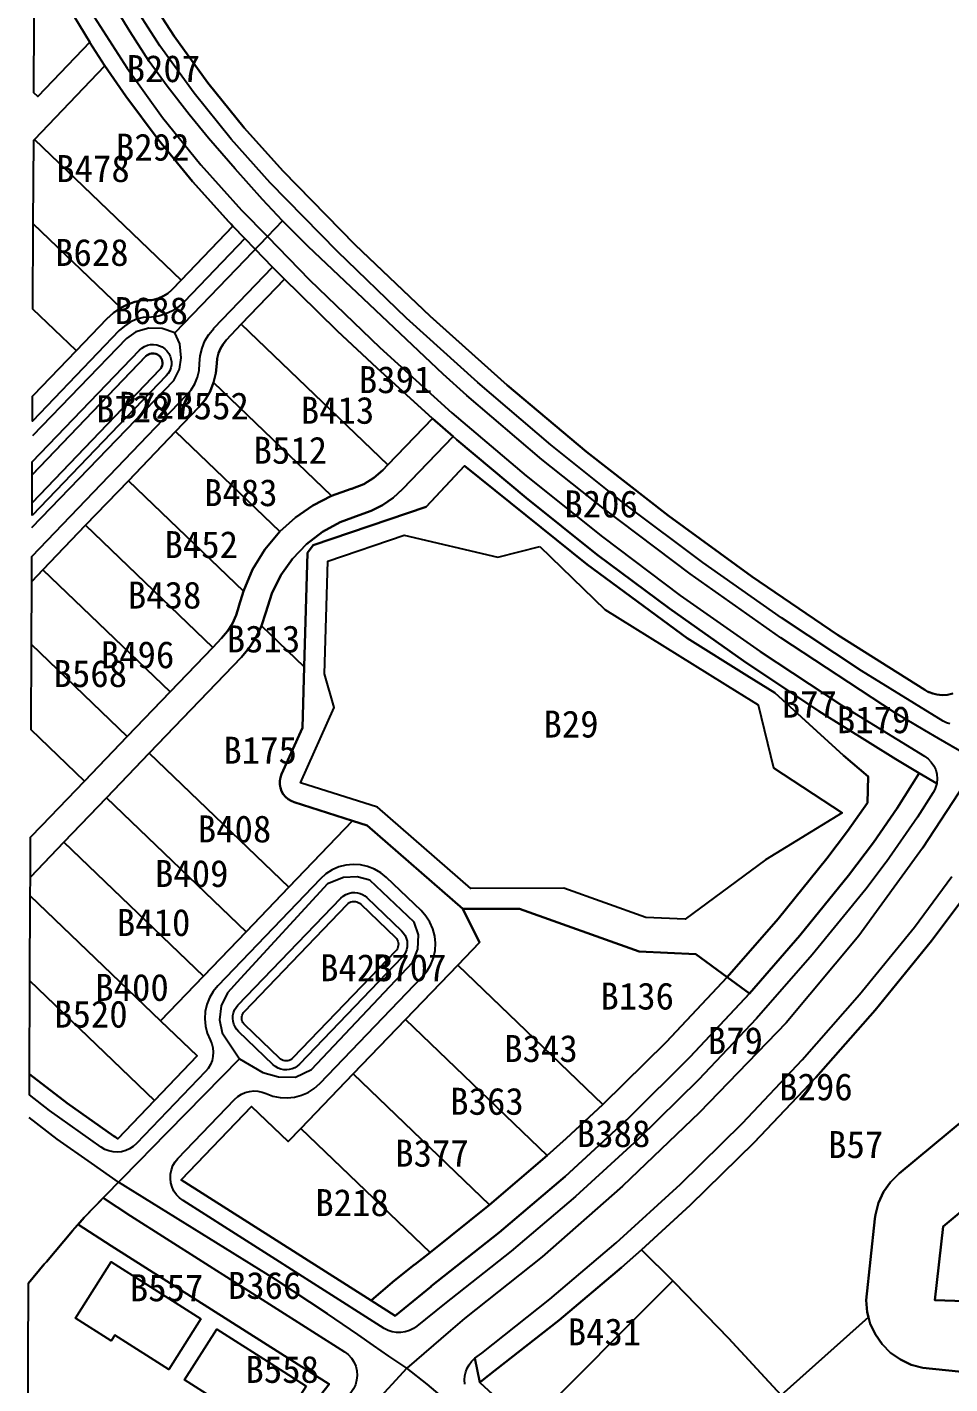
# Model space of a CAD drawing. Header units: metres. Extents: x 446275 to 447851, y 3131842 to 3133549.
# Drawn here: x 446275.7 to 446480.5, y 3132132.5 to 3132433.7 of the extents above; entities that cross this region are included whole.
import ezdxf

# ---------------------------------------------------------------- set-up
doc = ezdxf.new("R2010")
doc.units = ezdxf.units.M
for name, color, linetype in [('00_계획선-도로', 7, 'Continuous'), ('00_계획선-획지명', 7, 'Continuous'), ('00_계획선-획지선', 7, 'Continuous')]:
    doc.layers.add(name, color=color, linetype=linetype)

msp = doc.modelspace()

# ---------------------------------------------------------------- linework, layer by layer
at = {"layer": '00_계획선-도로'}
for points in [[(446332.39, 3132390.7), (446327.91, 3132395.44), (446321.87, 3132402.21), (446315.95, 3132409.02), (446311.64, 3132414.33), (446306.75, 3132420.62), (446302.76, 3132426.04), (446298.58, 3132432.69), (446292.8, 3132442.14), (446288.78, 3132449.25), (446284.96, 3132456.53), (446281.45, 3132464.2), (446277.45, 3132473.1)], [(446332.39, 3132390.7), (446327.28, 3132385.37), (446324.04, 3132381.98), (446308.49, 3132365.79)], [(446486.93, 3132270.57), (446477.98, 3132275.72), (446474.93, 3132277.54), (446468.19, 3132281.54), (446443.01, 3132298.11), (446422.88, 3132312.3), (446403.59, 3132326.88), (446389.92, 3132337.72), (446373.29, 3132351.93), (446368.03, 3132356.62), (446338.06, 3132385.02), (446332.39, 3132390.7)], [(446276.77, 3132322.6), (446308.23, 3132355.27), (446309.49, 3132357.79), (446309.87, 3132360.24), (446309.56, 3132363.36), (446308.49, 3132365.79)], [(446308.49, 3132365.79), (446305.69, 3132366.82), (446302.71, 3132366.86), (446299.84, 3132366.05), (446297.73, 3132364.55), (446276.86, 3132342.93)], [(446486.93, 3132270.57), (446482.4, 3132263.63), (446474.42, 3132251.43), (446460.3, 3132231.9), (446444.14, 3132212.61), (446424.9, 3132192.72), (446407.86, 3132176.37), (446390.02, 3132160.68), (446372.77, 3132146.97), (446369.64, 3132144.27), (446359.96, 3132135.91)], [(446322.87, 3132204.59), (446327.99, 3132201.56), (446331.47, 3132200.63), (446335.23, 3132200.55), (446338.8, 3132202.22), (446361.21, 3132226.04), (446362.44, 3132228.98), (446362.53, 3132232.17), (446361.63, 3132234.95), (446351.77, 3132244.28), (446348.98, 3132245.04), (446345.9, 3132244.85), (446342.35, 3132243.47), (446323.05, 3132222.48), (446320.14, 3132219.31), (446318.76, 3132216.36), (446318.4, 3132213.25), (446318.99, 3132210.43), (446322.87, 3132204.59)], [(446322.87, 3132204.59), (446303.04, 3132184.41), (446300.99, 3132182.33), (446296.01, 3132177.26)], [(446296.01, 3132177.26), (446290.01, 3132181.45), (446282.35, 3132186.81), (446276.17, 3132191.58)], [(446296.01, 3132177.26), (446288.33, 3132169.36), (446285.8, 3132166.4), (446279.96, 3132159.54), (446279.51, 3132159.01), (446276.01, 3132154.82)], [(446359.96, 3132135.91), (446356.01, 3132138.59), (446352.58, 3132140.96), (446349.07, 3132143.38), (446342.33, 3132148.03), (446330.86, 3132155.62), (446296.01, 3132177.26)], [(446359.96, 3132135.91), (446352.5, 3132127.77), (446350.9, 3132125.72), (446346.04, 3132119.52), (446340.02, 3132111.26), (446325.37, 3132090.22), (446316.09, 3132075.08), (446308.73, 3132061.56), (446291.74, 3132030.05), (446278.06, 3132005.31)], [(446518.13, 3131885.75), (446513.31, 3131900.95), (446505.76, 3131922.1), (446497.3, 3131942.88), (446489.1, 3131961.71), (446479.87, 3131980.55), (446470.33, 3131998.29), (446464.73, 3132008.09), (446458.37, 3132018.75), (446451.84, 3132028.73), (446444.83, 3132039.17), (446438.26, 3132048.69), (446430.17, 3132059.85), (446423.13, 3132069.14), (446414.73, 3132079.56), (446407.4, 3132088.23), (446401.11, 3132095.45), (446394.4, 3132102.9), (446386.43, 3132110.88), (446371.87, 3132125.72), (446369.13, 3132128.34), (446368.33, 3132129.12), (446364.47, 3132132.36), (446359.96, 3132135.91)]]:
    msp.add_lwpolyline(points, dxfattribs=at)
at = {"layer": '00_계획선-획지선'}
for points in [[(446278.36, 3132450.09), (446283.75, 3132440.09), (446289.58, 3132430.34), (446278.05, 3132418.33), (446277.21, 3132419.14), (446277.36, 3132452.18), (446278.36, 3132450.09)], [(446309.87, 3132377.52), (446309.85, 3132377.54), (446277.32, 3132408.77), (446292.97, 3132425.08), (446297.57, 3132418.37), (446304.77, 3132408.72), (446312.42, 3132399.41), (446320.49, 3132390.47), (446320.99, 3132389.95), (446321.39, 3132389.53), (446309.87, 3132377.52)], [(446277.32, 3132408.77), (446309.85, 3132377.54), (446309.87, 3132377.52), (446307.81, 3132375.38), (446306.91, 3132374.58), (446305.9, 3132373.93), (446304.8, 3132373.45), (446303.64, 3132373.15), (446303.35, 3132373.11), (446303.21, 3132373.09), (446302.24, 3132373.04), (446301.28, 3132373.11), (446299.61, 3132372.72), (446298, 3132372.14), (446296.48, 3132371.37), (446277.07, 3132390), (446277.16, 3132408.61), (446277.32, 3132408.77)], [(446309.87, 3132377.52), (446321.39, 3132389.53), (446324.02, 3132386.77), (446310.56, 3132372.74), (446309.34, 3132371.64), (446307.98, 3132370.73), (446306.51, 3132370.02), (446304.95, 3132369.53), (446303.33, 3132369.27), (446301.44, 3132369.26), (446299.97, 3132368.83), (446298.57, 3132368.18), (446297.29, 3132367.33), (446296.14, 3132366.31), (446276.87, 3132346.23), (446276.9, 3132351.76), (446277.1, 3132351.96), (446286.59, 3132361.86), (446293.4, 3132368.94), (446294.85, 3132370.26), (446296.48, 3132371.37), (446298, 3132372.14), (446299.61, 3132372.72), (446301.28, 3132373.11), (446302.24, 3132373.04), (446303.21, 3132373.09), (446303.35, 3132373.11), (446303.64, 3132373.15), (446304.8, 3132373.45), (446305.9, 3132373.93), (446306.91, 3132374.58), (446307.81, 3132375.38), (446309.87, 3132377.52)], [(446296.48, 3132371.37), (446294.85, 3132370.26), (446293.4, 3132368.94), (446286.59, 3132361.86), (446286.57, 3132361.87), (446276.99, 3132371.07), (446277.07, 3132390), (446296.48, 3132371.37)], [(446353.28, 3132358.04), (446344.59, 3132366.22), (446336.05, 3132374.56), (446332.85, 3132377.75), (446330.19, 3132380.43), (446326.34, 3132384.39), (446327.28, 3132385.37), (446329.02, 3132387.19), (446338.38, 3132377.61), (446353.97, 3132362.6), (446370, 3132348.07), (446386.48, 3132334.04), (446403.38, 3132320.52), (446420.68, 3132307.53), (446438.38, 3132295.07), (446456.44, 3132283.16), (446474.87, 3132271.81), (446475.68, 3132271.23), (446476.37, 3132270.51), (446476.94, 3132269.69), (446477.36, 3132268.78), (446477.61, 3132267.82), (446477.69, 3132266.82), (446477.61, 3132265.83), (446477.6, 3132265.78), (446473.73, 3132268.06), (446468.5, 3132271.19), (446451.44, 3132281.84), (446434.7, 3132292.97), (446418.27, 3132304.58), (446402.18, 3132316.64), (446386.44, 3132329.15), (446371.05, 3132342.1), (446370.94, 3132342.2), (446370.25, 3132342.8), (446365.67, 3132346.82), (446353.28, 3132358.04)], [(446311.09, 3132351.96), (446312.09, 3132353.17), (446312.89, 3132354.51), (446313.48, 3132355.96), (446313.85, 3132357.48), (446313.98, 3132359.05), (446314.12, 3132360.75), (446314.52, 3132362.42), (446315.16, 3132364.01), (446316.03, 3132365.48), (446317.11, 3132366.81), (446317.16, 3132366.86), (446330.19, 3132380.43), (446332.85, 3132377.75), (446323.23, 3132367.73), (446319.91, 3132364.22), (446319.18, 3132363.34), (446318.59, 3132362.35), (446318.15, 3132361.28), (446317.88, 3132360.16), (446317.79, 3132359.01), (446317.6, 3132356.86), (446317.1, 3132354.76), (446316.29, 3132352.79), (446315.19, 3132350.96), (446313.84, 3132349.32), (446308.63, 3132343.89), (446298.17, 3132332.99), (446288.67, 3132323.1), (446279.18, 3132313.21), (446276.71, 3132310.64), (446276.74, 3132316.17), (446311.09, 3132351.96)], [(446355.76, 3132336.5), (446323.23, 3132367.73), (446332.85, 3132377.75), (446336.05, 3132374.56), (446344.59, 3132366.22), (446353.28, 3132358.04), (446365.67, 3132346.82), (446355.76, 3132336.5)], [(446347.74, 3132331.21), (446347.59, 3132331.17), (446343.28, 3132329.63), (446317.1, 3132354.76), (446317.6, 3132356.86), (446317.79, 3132359.01), (446317.88, 3132360.16), (446318.15, 3132361.28), (446318.59, 3132362.35), (446319.18, 3132363.34), (446319.91, 3132364.22), (446323.23, 3132367.73), (446355.76, 3132336.5), (446354.65, 3132335.34), (446352.66, 3132333.6), (446350.4, 3132332.23), (446347.94, 3132331.27), (446347.74, 3132331.21)], [(446276.78, 3132325.23), (446276.79, 3132328.11), (446305.16, 3132357.66), (446305.38, 3132357.93), (446305.55, 3132358.23), (446305.67, 3132358.55), (446305.74, 3132358.9), (446305.75, 3132359.24), (446305.7, 3132359.61), (446305.58, 3132359.96), (446305.41, 3132360.28), (446305.19, 3132360.57), (446304.92, 3132360.82), (446304.61, 3132361.02), (446304.27, 3132361.16), (446303.92, 3132361.24), (446303.55, 3132361.26), (446303.22, 3132361.23), (446302.9, 3132361.14), (446302.6, 3132361.01), (446302.33, 3132360.83), (446302.08, 3132360.61), (446276.82, 3132334.3), (446276.83, 3132337.17), (446300.65, 3132361.98), (446301.17, 3132362.44), (446301.76, 3132362.8), (446302.41, 3132363.06), (446303.08, 3132363.21), (446303.78, 3132363.24), (446304.45, 3132363.16), (446305.09, 3132362.97), (446305.7, 3132362.68), (446306.25, 3132362.29), (446306.73, 3132361.82), (446307.13, 3132361.27), (446307.43, 3132360.67), (446307.63, 3132360.03), (446307.72, 3132359.36), (446307.71, 3132358.69), (446307.58, 3132358.02), (446307.34, 3132357.39), (446307.01, 3132356.81), (446306.59, 3132356.28), (446276.78, 3132325.23)], [(446303.92, 3132361.24), (446304.27, 3132361.16), (446304.61, 3132361.02), (446304.92, 3132360.82), (446305.19, 3132360.57), (446305.41, 3132360.28), (446305.58, 3132359.96), (446305.7, 3132359.61), (446305.75, 3132359.24), (446305.74, 3132358.9), (446305.67, 3132358.55), (446305.55, 3132358.23), (446305.38, 3132357.93), (446305.16, 3132357.66), (446276.79, 3132328.11), (446276.82, 3132334.3), (446302.08, 3132360.61), (446302.33, 3132360.83), (446302.6, 3132361.01), (446302.9, 3132361.14), (446303.22, 3132361.23), (446303.55, 3132361.26), (446303.92, 3132361.24)], [(446339.1, 3132327.5), (446335.24, 3132324.83), (446331.77, 3132321.68), (446331.75, 3132321.69), (446308.63, 3132343.89), (446313.84, 3132349.32), (446315.19, 3132350.96), (446316.29, 3132352.79), (446317.1, 3132354.76), (446343.28, 3132329.63), (446339.1, 3132327.5)], [(446278.94, 3132256.42), (446288.43, 3132266.31), (446297.93, 3132276.2), (446307.42, 3132286.1), (446316.92, 3132295.99), (446318.87, 3132298.02), (446320.18, 3132299.58), (446321.27, 3132301.3), (446322.11, 3132303.14), (446322.71, 3132305.09), (446322.71, 3132305.1), (446323.69, 3132308.49), (446325.73, 3132313.26), (446328.44, 3132317.69), (446331.77, 3132321.68), (446335.24, 3132324.83), (446339.1, 3132327.5), (446343.28, 3132329.63), (446347.59, 3132331.17), (446347.74, 3132331.21), (446347.94, 3132331.27), (446350.4, 3132332.23), (446352.66, 3132333.6), (446354.65, 3132335.34), (446355.76, 3132336.5), (446365.67, 3132346.82), (446370.25, 3132342.8), (446359.05, 3132331.12), (446356.94, 3132329.2), (446354.6, 3132327.58), (446352.06, 3132326.29), (446349.37, 3132325.34), (446345.16, 3132323.8), (446341.23, 3132321.64), (446337.67, 3132318.91), (446334.57, 3132315.67), (446331.99, 3132312), (446330, 3132307.98), (446328.65, 3132303.7), (446327.72, 3132300.75), (446326.54, 3132298.25), (446325.05, 3132295.92), (446323.27, 3132293.8), (446302.82, 3132272.5), (446293.32, 3132262.6), (446283.83, 3132252.71), (446276.42, 3132244.99), (446276.46, 3132253.83), (446278.94, 3132256.42)], [(446331.77, 3132321.68), (446328.44, 3132317.69), (446325.73, 3132313.26), (446323.69, 3132308.49), (446298.17, 3132332.99), (446308.63, 3132343.89), (446331.75, 3132321.69), (446331.77, 3132321.68)], [(446372.77, 3132336.27), (446364.26, 3132327.2), (446339.21, 3132318.7), (446337.93, 3132317.01), (446337.2, 3132291.65), (446327.72, 3132300.75), (446328.65, 3132303.7), (446330, 3132307.98), (446331.99, 3132312), (446334.57, 3132315.67), (446337.67, 3132318.91), (446341.23, 3132321.64), (446345.16, 3132323.8), (446349.37, 3132325.34), (446352.06, 3132326.29), (446354.6, 3132327.58), (446356.94, 3132329.2), (446359.05, 3132331.12), (446370.25, 3132342.8), (446370.94, 3132342.2), (446371.05, 3132342.1), (446386.44, 3132329.15), (446402.18, 3132316.64), (446418.27, 3132304.58), (446434.7, 3132292.97), (446451.44, 3132281.84), (446468.5, 3132271.19), (446473.73, 3132268.06), (446468.79, 3132260.27), (446463.54, 3132252.69), (446458, 3132245.33), (446447.22, 3132232.04), (446436, 3132219.12), (446431.11, 3132222.73), (446431.07, 3132222.76), (446442.36, 3132235.73), (446453.2, 3132249.09), (446457.82, 3132255.19), (446462.24, 3132261.45), (446462.37, 3132267.28), (446456.93, 3132272.01), (446441.68, 3132285.88), (446435.44, 3132289.76), (446422.18, 3132298.02), (446400.03, 3132314.35), (446372.77, 3132336.27)], [(446337.2, 3132291.65), (446337.93, 3132317.01), (446339.21, 3132318.7), (446364.26, 3132327.2), (446372.77, 3132336.27), (446400.03, 3132314.35), (446422.18, 3132298.02), (446435.44, 3132289.76), (446441.68, 3132285.88), (446456.93, 3132272.01), (446462.37, 3132267.28), (446462.24, 3132261.45), (446457.82, 3132255.19), (446453.2, 3132249.09), (446442.36, 3132235.73), (446431.07, 3132222.76), (446424.1, 3132227.9), (446411.58, 3132228.45), (446384.99, 3132237.92), (446372.44, 3132237.91), (446351.14, 3132256.44), (446347.93, 3132257.46), (446334.98, 3132261.58), (446334.27, 3132261.88), (446333.61, 3132262.29), (446333.04, 3132262.8), (446332.56, 3132263.4), (446332.19, 3132264.07), (446331.94, 3132264.8), (446331.81, 3132265.56), (446331.81, 3132266.33), (446331.94, 3132267.09), (446332.19, 3132267.81), (446336.82, 3132278.11), (446337.2, 3132291.65)], [(446298.17, 3132332.99), (446323.69, 3132308.49), (446322.71, 3132305.1), (446322.71, 3132305.09), (446322.11, 3132303.14), (446321.27, 3132301.3), (446320.18, 3132299.58), (446318.87, 3132298.02), (446316.92, 3132295.99), (446288.67, 3132323.1), (446298.17, 3132332.99)], [(446307.42, 3132286.1), (446279.18, 3132313.21), (446288.67, 3132323.1), (446316.92, 3132295.99), (446307.42, 3132286.1)], [(446389.48, 3132318.35), (446403.93, 3132304.42), (446433.31, 3132286.12), (446437.96, 3132283.23), (446441.38, 3132269.27), (446456.59, 3132259.21), (446439.62, 3132248.83), (446421.74, 3132235.63), (446413.06, 3132236.01), (446394.85, 3132242.5), (446374.15, 3132242.48), (446353.43, 3132260.5), (446336.36, 3132265.94), (446343.87, 3132282.65), (446341.73, 3132290.14), (446342.44, 3132315.16), (446359.35, 3132320.89), (446380.21, 3132316.04), (446389.48, 3132318.35)], [(446297.93, 3132276.2), (446276.65, 3132296.63), (446276.71, 3132310.64), (446279.18, 3132313.21), (446307.42, 3132286.1), (446297.93, 3132276.2)], [(446347.93, 3132257.46), (446333.81, 3132242.75), (446302.82, 3132272.5), (446323.27, 3132293.8), (446325.05, 3132295.92), (446326.54, 3132298.25), (446327.72, 3132300.75), (446337.2, 3132291.65), (446336.82, 3132278.11), (446332.19, 3132267.81), (446331.94, 3132267.09), (446331.81, 3132266.33), (446331.81, 3132265.56), (446331.94, 3132264.8), (446332.19, 3132264.07), (446332.56, 3132263.4), (446333.04, 3132262.8), (446333.61, 3132262.29), (446334.27, 3132261.88), (446334.98, 3132261.58), (446347.93, 3132257.46)], [(446288.43, 3132266.31), (446276.56, 3132277.71), (446276.65, 3132296.63), (446297.93, 3132276.2), (446288.43, 3132266.31)], [(446324.32, 3132232.85), (446293.32, 3132262.6), (446302.82, 3132272.5), (446333.81, 3132242.75), (446324.32, 3132232.85)], [(446461.84, 3132242.32), (446449.97, 3132227.74), (446437.58, 3132213.61), (446424.69, 3132199.94), (446411.29, 3132186.75), (446397.43, 3132174.07), (446383.11, 3132161.89), (446368.35, 3132150.26), (446368.3, 3132150.21), (446362.21, 3132145.29), (446361.43, 3132144.72), (446360.56, 3132144.28), (446359.64, 3132143.99), (446358.68, 3132143.84), (446357.71, 3132143.85), (446356.75, 3132144.01), (446355.83, 3132144.32), (446354.98, 3132144.77), (446310.31, 3132173.16), (446309.53, 3132173.75), (446308.85, 3132174.46), (446308.29, 3132175.27), (446307.88, 3132176.15), (446307.6, 3132177.09), (446307.49, 3132178.06), (446307.53, 3132179.04), (446307.72, 3132180), (446308.07, 3132180.92), (446308.56, 3132181.77), (446309.18, 3132182.53), (446321.75, 3132195.62), (446322.46, 3132196.25), (446323.26, 3132196.77), (446324.12, 3132197.15), (446325.04, 3132197.4), (446325.98, 3132197.5), (446326.93, 3132197.45), (446327.86, 3132197.25), (446328.74, 3132196.92), (446330.25, 3132196.35), (446331.83, 3132196.02), (446333.44, 3132195.93), (446335.04, 3132196.1), (446336.6, 3132196.52), (446338.07, 3132197.17), (446339.43, 3132198.04), (446340.63, 3132199.12), (446363.44, 3132222.88), (446364.47, 3132224.14), (446365.29, 3132225.54), (446365.89, 3132227.06), (446366.23, 3132228.65), (446366.33, 3132230.27), (446366.17, 3132231.89), (446365.75, 3132233.46), (446365.1, 3132234.95), (446364.22, 3132236.32), (446363.14, 3132237.53), (446355.45, 3132244.91), (446354.19, 3132245.94), (446352.79, 3132246.76), (446351.28, 3132247.36), (446349.69, 3132247.7), (446348.06, 3132247.8), (446346.45, 3132247.64), (446344.87, 3132247.22), (446343.38, 3132246.57), (446342.02, 3132245.69), (446340.8, 3132244.61), (446317.99, 3132220.85), (446316.97, 3132219.6), (446316.15, 3132218.2), (446315.56, 3132216.7), (446315.21, 3132215.12), (446315.11, 3132213.5), (446315.26, 3132211.89), (446315.66, 3132210.32), (446316.3, 3132208.84), (446316.68, 3132207.97), (446316.92, 3132207.04), (446317.01, 3132206.1), (446316.95, 3132205.15), (446316.74, 3132204.22), (446316.39, 3132203.33), (446315.91, 3132202.51), (446315.31, 3132201.78), (446299.97, 3132185.79), (446299.25, 3132185.16), (446298.45, 3132184.64), (446297.58, 3132184.26), (446296.66, 3132184.01), (446295.71, 3132183.92), (446294.76, 3132183.97), (446293.83, 3132184.17), (446292.94, 3132184.51), (446292.11, 3132184.99), (446280.67, 3132193.16), (446276.2, 3132196.62), (446276.22, 3132201.2), (446284.6, 3132194.81), (446294.95, 3132187.48), (446295.26, 3132187.27), (446295.82, 3132186.89), (446303.96, 3132195.37), (446313.46, 3132205.26), (446305.33, 3132213.07), (446314.82, 3132222.96), (446324.32, 3132232.85), (446333.81, 3132242.75), (446347.93, 3132257.46), (446351.14, 3132256.44), (446372.44, 3132237.91), (446376.08, 3132230.45), (446371.27, 3132225.44), (446359.67, 3132213.35), (446348.06, 3132201.26), (446336.46, 3132189.17), (446333.64, 3132186.24), (446325.51, 3132194.05), (446309.88, 3132177.77), (446352.06, 3132150.96), (446357.4, 3132147.57), (446365.35, 3132154.1), (446365.41, 3132154.14), (446380.49, 3132166.05), (446395.11, 3132178.52), (446409.25, 3132191.54), (446422.88, 3132205.08), (446436, 3132219.12), (446447.22, 3132232.04), (446458, 3132245.33), (446463.54, 3132252.69), (446468.79, 3132260.27), (446473.73, 3132268.06), (446477.6, 3132265.78), (446477.42, 3132265.08), (446477.16, 3132264.42), (446476.83, 3132263.79), (446473.32, 3132258.29), (446466.42, 3132248.36), (446466.35, 3132248.27), (446461.84, 3132242.32)], [(446314.82, 3132222.96), (446283.83, 3132252.71), (446293.32, 3132262.6), (446324.32, 3132232.85), (446314.82, 3132222.96)], [(446305.33, 3132213.07), (446276.4, 3132240.84), (446276.42, 3132244.99), (446283.83, 3132252.71), (446314.82, 3132222.96), (446305.33, 3132213.07)], [(446313.46, 3132205.26), (446303.96, 3132195.37), (446276.31, 3132221.91), (446276.4, 3132240.84), (446305.33, 3132213.07), (446313.46, 3132205.26)], [(446333.32, 3132202.18), (446332.66, 3132202.21), (446332.01, 3132202.34), (446331.39, 3132202.57), (446330.82, 3132202.91), (446330.31, 3132203.32), (446322.62, 3132210.71), (446322.19, 3132211.19), (446321.84, 3132211.73), (446321.58, 3132212.32), (446321.42, 3132212.95), (446321.35, 3132213.59), (446321.39, 3132214.23), (446321.53, 3132214.87), (446321.76, 3132215.47), (446322.09, 3132216.02), (446322.5, 3132216.52), (446345.31, 3132240.29), (446345.83, 3132240.75), (446346.42, 3132241.11), (446347.06, 3132241.37), (446347.74, 3132241.52), (446348.44, 3132241.55), (446349.03, 3132241.48), (446349.61, 3132241.33), (446350.16, 3132241.1), (446350.67, 3132240.79), (446351.13, 3132240.41), (446358.82, 3132233.02), (446359.25, 3132232.54), (446359.59, 3132232), (446359.85, 3132231.41), (446360.02, 3132230.78), (446360.08, 3132230.14), (446360.04, 3132229.5), (446359.91, 3132228.86), (446359.67, 3132228.26), (446359.35, 3132227.71), (446358.94, 3132227.21), (446336.13, 3132203.44), (446335.64, 3132203.01), (446335.09, 3132202.66), (446334.5, 3132202.4), (446333.87, 3132202.24), (446333.32, 3132202.18)], [(446357.45, 3132231.59), (446357.67, 3132231.34), (446357.85, 3132231.06), (446357.98, 3132230.76), (446358.07, 3132230.43), (446358.1, 3132230.1), (446358.08, 3132229.76), (446358.01, 3132229.44), (446357.89, 3132229.13), (446357.72, 3132228.84), (446357.51, 3132228.58), (446334.7, 3132204.81), (446334.45, 3132204.59), (446334.17, 3132204.41), (446333.86, 3132204.28), (446333.53, 3132204.19), (446333.2, 3132204.16), (446332.87, 3132204.18), (446332.54, 3132204.25), (446332.23, 3132204.37), (446331.94, 3132204.54), (446331.68, 3132204.75), (446323.99, 3132212.14), (446323.77, 3132212.39), (446323.59, 3132212.67), (446323.45, 3132212.97), (446323.37, 3132213.3), (446323.33, 3132213.63), (446323.35, 3132213.96), (446323.42, 3132214.29), (446323.54, 3132214.6), (446323.71, 3132214.89), (446323.93, 3132215.15), (446346.74, 3132238.92), (446346.99, 3132239.14), (446347.27, 3132239.32), (446347.58, 3132239.45), (446347.9, 3132239.54), (446348.23, 3132239.57), (446348.57, 3132239.55), (446348.89, 3132239.48), (446349.21, 3132239.36), (446349.49, 3132239.19), (446349.75, 3132238.98), (446357.45, 3132231.59)], [(446371.27, 3132225.44), (446376.08, 3132230.45), (446372.44, 3132237.91), (446384.99, 3132237.92), (446411.58, 3132228.45), (446424.1, 3132227.9), (446431.07, 3132222.76), (446417.57, 3132208.35), (446403.51, 3132194.49), (446371.27, 3132225.44)], [(446365.35, 3132154.1), (446357.4, 3132147.57), (446352.06, 3132150.96), (446356.77, 3132155.06), (446361.66, 3132158.94), (446361.67, 3132158.95), (446361.72, 3132158.99), (446365.15, 3132161.62), (446378.35, 3132172.19), (446391.14, 3132183.14), (446395.36, 3132186.93), (446403.51, 3132194.49), (446417.57, 3132208.35), (446431.07, 3132222.76), (446431.11, 3132222.73), (446436, 3132219.12), (446422.88, 3132205.08), (446409.25, 3132191.54), (446395.11, 3132178.52), (446380.49, 3132166.05), (446365.41, 3132154.14), (446365.35, 3132154.1)], [(446371.27, 3132225.44), (446403.51, 3132194.49), (446395.36, 3132186.93), (446391.14, 3132183.14), (446359.67, 3132213.35), (446371.27, 3132225.44)], [(446303.96, 3132195.37), (446295.82, 3132186.89), (446295.26, 3132187.27), (446294.95, 3132187.48), (446284.6, 3132194.81), (446276.22, 3132201.2), (446276.31, 3132221.91), (446303.96, 3132195.37)], [(446391.14, 3132183.14), (446378.35, 3132172.19), (446348.06, 3132201.26), (446359.67, 3132213.35), (446391.14, 3132183.14)], [(446365.15, 3132161.62), (446365.14, 3132161.63), (446336.46, 3132189.17), (446348.06, 3132201.26), (446378.35, 3132172.19), (446365.15, 3132161.62)], [(446365.14, 3132161.63), (446365.15, 3132161.62), (446361.72, 3132158.99), (446361.67, 3132158.95), (446361.66, 3132158.94), (446356.77, 3132155.06), (446352.06, 3132150.96), (446309.88, 3132177.77), (446325.51, 3132194.05), (446333.64, 3132186.24), (446336.46, 3132189.17), (446365.14, 3132161.63)], [(446292.6, 3132173.75), (446298.61, 3132169.77), (446298.62, 3132169.76), (446298.63, 3132169.75), (446346.12, 3132139.57), (446346.95, 3132138.94), (446347.66, 3132138.18), (446348.23, 3132137.31), (446348.64, 3132136.35), (446348.88, 3132135.34), (446348.95, 3132134.31), (446348.84, 3132133.27), (446348.56, 3132132.27), (446348.11, 3132131.33), (446347.51, 3132130.49), (446342.81, 3132124.59), (446338.91, 3132127.52), (446338.9, 3132127.53), (446342.71, 3132132.35), (446294.37, 3132163.07), (446287.04, 3132167.84), (446288.33, 3132169.36), (446292.6, 3132173.75)], [(446287.04, 3132167.84), (446294.37, 3132163.07), (446342.71, 3132132.35), (446338.9, 3132127.53), (446338.91, 3132127.52), (446328.46, 3132113.06), (446318.48, 3132098.26), (446309.01, 3132083.13), (446306.83, 3132079.48), (446302.89, 3132072.73), (446275.7, 3132087.25), (446276.01, 3132154.82), (446279.51, 3132159.01), (446279.96, 3132159.54), (446285.8, 3132166.4), (446287.04, 3132167.84)], [(446314.27, 3132146.92), (446307.13, 3132135.65), (446295.14, 3132143.24), (446294.37, 3132142.02), (446286.43, 3132147.06), (446294.34, 3132159.55), (446302.28, 3132154.52), (446314.27, 3132146.92)], [(446376.28, 3132132.71), (446376.21, 3132132.78), (446376.7, 3132133.18), (446379.54, 3132135.41), (446393.77, 3132146.6), (446407.62, 3132158.28), (446412.04, 3132162.18), (446419, 3132155.34), (446386.51, 3132122.76), (446384.29, 3132124.96), (446379.35, 3132129.78), (446379.1, 3132130.02), (446379.03, 3132130.09), (446378.96, 3132130.15), (446376.28, 3132132.71)], [(446389.63, 3132119.62), (446389.61, 3132119.65), (446386.51, 3132122.76), (446419, 3132155.34), (446419.36, 3132154.98), (446431.39, 3132142.61), (446443.05, 3132129.91), (446408.72, 3132099.28), (446399.99, 3132108.84), (446399.96, 3132108.87), (446389.63, 3132119.62)], [(446337.63, 3132131.96), (446329.67, 3132119.49), (446321.79, 3132124.52), (446322.58, 3132125.76), (446310.64, 3132133.38), (446317.82, 3132144.62), (446329.76, 3132136.99), (446337.63, 3132131.96)]]:
    msp.add_lwpolyline(points, close=True, dxfattribs=at)
for points in [[(446481.16, 3132285.74), (446479.99, 3132285.48), (446478.79, 3132285.4), (446477.6, 3132285.52), (446476.75, 3132285.72), (446476.75, 3132285.72), (446475.92, 3132286.02), (446475.91, 3132286.02), (446475.86, 3132286.04), (446475.79, 3132286.07), (446475.76, 3132286.09), (446475.73, 3132286.1), (446475.68, 3132286.13), (446475.65, 3132286.14), (446474.96, 3132286.52), (446455.54, 3132298.8), (446436.54, 3132311.73), (446417.98, 3132325.27), (446399.88, 3132339.42), (446382.25, 3132354.17), (446365.13, 3132369.49), (446348.52, 3132385.37), (446332.44, 3132401.78), (446323.87, 3132411.33), (446315.83, 3132421.32), (446308.33, 3132431.73), (446301.4, 3132442.52)], [(446301.4, 3132442.52), (446308.33, 3132431.73), (446315.83, 3132421.32), (446323.87, 3132411.33), (446332.44, 3132401.78), (446348.52, 3132385.37), (446365.13, 3132369.49), (446382.25, 3132354.17), (446399.88, 3132339.42), (446417.98, 3132325.27), (446436.54, 3132311.73), (446455.54, 3132298.8), (446474.96, 3132286.52), (446475.65, 3132286.14), (446475.68, 3132286.13), (446475.73, 3132286.1), (446475.76, 3132286.09), (446475.79, 3132286.07), (446475.86, 3132286.04), (446475.91, 3132286.02), (446475.92, 3132286.02), (446476.75, 3132285.72), (446477.6, 3132285.52), (446478.79, 3132285.4), (446479.99, 3132285.48), (446481.16, 3132285.74)], [(446290.58, 3132435.98), (446297.87, 3132424.61), (446305.77, 3132413.66), (446314.24, 3132403.14), (446323.26, 3132393.09), (446329.02, 3132387.19), (446327.28, 3132385.37), (446326.34, 3132384.39), (446326.34, 3132384.39), (446324.02, 3132386.77), (446321.39, 3132389.53), (446320.99, 3132389.95), (446320.49, 3132390.47), (446312.42, 3132399.41), (446304.77, 3132408.72), (446297.57, 3132418.37), (446292.97, 3132425.08), (446289.6, 3132430.3), (446289.58, 3132430.34), (446283.75, 3132440.09)], [(446480.53, 3132278.98), (446479.77, 3132279.24), (446479.05, 3132279.6), (446460.9, 3132290.8), (446443.1, 3132302.55), (446425.67, 3132314.83), (446408.62, 3132327.64), (446391.97, 3132340.97), (446375.74, 3132354.8), (446359.93, 3132369.11), (446344.57, 3132383.91), (446329.67, 3132399.16), (446320.97, 3132408.86), (446312.8, 3132419.01), (446305.18, 3132429.58), (446298.14, 3132440.55)], [(446483.32, 3132240.01), (446476.46, 3132230.85), (446463.9, 3132215.43), (446450.77, 3132200.49), (446437.09, 3132186.05), (446422.89, 3132172.13), (446412.04, 3132162.18), (446407.62, 3132158.28), (446393.77, 3132146.6), (446379.54, 3132135.41), (446376.7, 3132133.18), (446376.21, 3132132.78), (446375.08, 3132138.13), (446376.6, 3132139.3), (446391.75, 3132151.25), (446406.47, 3132163.75), (446420.71, 3132176.78), (446434.46, 3132190.33), (446447.71, 3132204.37), (446460.44, 3132218.89), (446472.63, 3132233.86), (446480.97, 3132245.14)], [(446484.04, 3132191.44), (446469.25, 3132179.14), (446467.34, 3132177.24), (446465.81, 3132175.06), (446464.68, 3132172.67), (446463.99, 3132170.09), (446463.84, 3132169.09), (446461.94, 3132151.03), (446462.17, 3132148.39), (446462.48, 3132147.23), (446443.05, 3132129.91), (446431.39, 3132142.61), (446419.36, 3132154.98), (446419, 3132155.34), (446412.04, 3132162.18), (446412.04, 3132162.18), (446422.89, 3132172.13), (446437.09, 3132186.05), (446450.77, 3132200.49), (446463.9, 3132215.43), (446476.46, 3132230.85), (446483.32, 3132240.01)], [(446656.82, 3132124.45), (446648.88, 3132141.89), (446655.21, 3132157.77), (446650.85, 3132169.19), (446633.87, 3132175.45), (446617.04, 3132184.72), (446587.74, 3132170.99), (446562.48, 3132164.4), (446524.26, 3132146.19), (446488.25, 3132150.65), (446477.18, 3132151.01), (446478.99, 3132167.42), (446495.79, 3132181.39), (446510.93, 3132206.77), (446513.75, 3132218.27), (446560.62, 3132184.79), (446644.16, 3132195.09), (446644.16, 3132195.09), (446798.97, 3131981.82)], [(446522.71, 3132131.04), (446474.5, 3132136.01), (446471.94, 3132136.7), (446469.53, 3132137.83), (446467.36, 3132139.36), (446465.49, 3132141.24), (446463.97, 3132143.42), (446462.85, 3132145.82), (446462.48, 3132147.23), (446462.17, 3132148.39), (446461.94, 3132151.03), (446463.84, 3132169.09), (446463.99, 3132170.09), (446464.68, 3132172.67), (446465.81, 3132175.06), (446467.34, 3132177.24), (446469.25, 3132179.14), (446484.04, 3132191.44)], [(446495.79, 3132181.39), (446478.99, 3132167.42), (446477.18, 3132151.01), (446488.25, 3132150.65)], [(446443.05, 3132129.91), (446462.48, 3132147.23), (446462.85, 3132145.82), (446463.97, 3132143.42), (446465.49, 3132141.24), (446467.36, 3132139.36), (446469.53, 3132137.83), (446471.94, 3132136.7), (446474.5, 3132136.01), (446522.71, 3132131.04)], [(446372.88, 3132132.41), (446372.8, 3132133.37), (446372.87, 3132134.25), (446373.06, 3132135.12), (446373.37, 3132135.94), (446373.8, 3132136.71), (446374.34, 3132137.41), (446375.08, 3132138.13), (446376.21, 3132132.78), (446376.28, 3132132.71), (446378.96, 3132130.15)]]:
    msp.add_lwpolyline(points, dxfattribs=at)

# ---------------------------------------------------------------- texts
at = {"layer": '00_계획선-획지명'}
for s, p in [('B207', (446297.78, 3132421.49)), ('B292', (446295.41, 3132404.06)), ('B478', (446282.15, 3132399.3)), ('B628', (446281.9, 3132380.68)), ('B688', (446295.09, 3132367.76)), ('B391', (446349.32, 3132352.43)), ('B727', (446296.04, 3132346.73)), ('B552', (446308.59, 3132346.61)), ('B728', (446290.99, 3132345.98)), ('B413', (446336.43, 3132345.63)), ('B512', (446325.95, 3132336.76)), ('B483', (446314.96, 3132327.34)), ('B206', (446394.93, 3132324.84)), ('B452', (446306.18, 3132315.8)), ('B438', (446298.05, 3132304.6)), ('B313', (446320, 3132294.86)), ('B496', (446292.04, 3132291.36)), ('B568', (446281.56, 3132287.17)), ('B77', (446443.19, 3132280.38)), ('B179', (446455.42, 3132276.93)), ('B29', (446390.3, 3132275.96)), ('B175', (446319.25, 3132270.15)), ('B408', (446313.57, 3132252.68)), ('B409', (446304.07, 3132242.78)), ('B410', (446295.61, 3132231.9)), ('B423', (446340.72, 3132221.86)), ('B707', (446352.44, 3132221.86)), ('B400', (446290.82, 3132217.49)), ('B136', (446402.94, 3132215.56)), ('B520', (446281.68, 3132211.56)), ('B79', (446426.77, 3132205.68)), ('B343', (446381.59, 3132203.92)), ('B296', (446442.61, 3132195.41)), ('B363', (446369.6, 3132192.2)), ('B388', (446397.71, 3132185.03)), ('B377', (446357.4, 3132180.68)), ('B57', (446453.48, 3132182.59)), ('B218', (446339.66, 3132169.7)), ('B557', (446298.48, 3132150.79)), ('B366', (446320.25, 3132151.32)), ('B431', (446395.68, 3132141.01)), ('B558', (446324.14, 3132132.67))]:
    msp.add_text(s, height=6, dxfattribs=at).set_placement(p)

doc.saveas('drawing.dxf')
